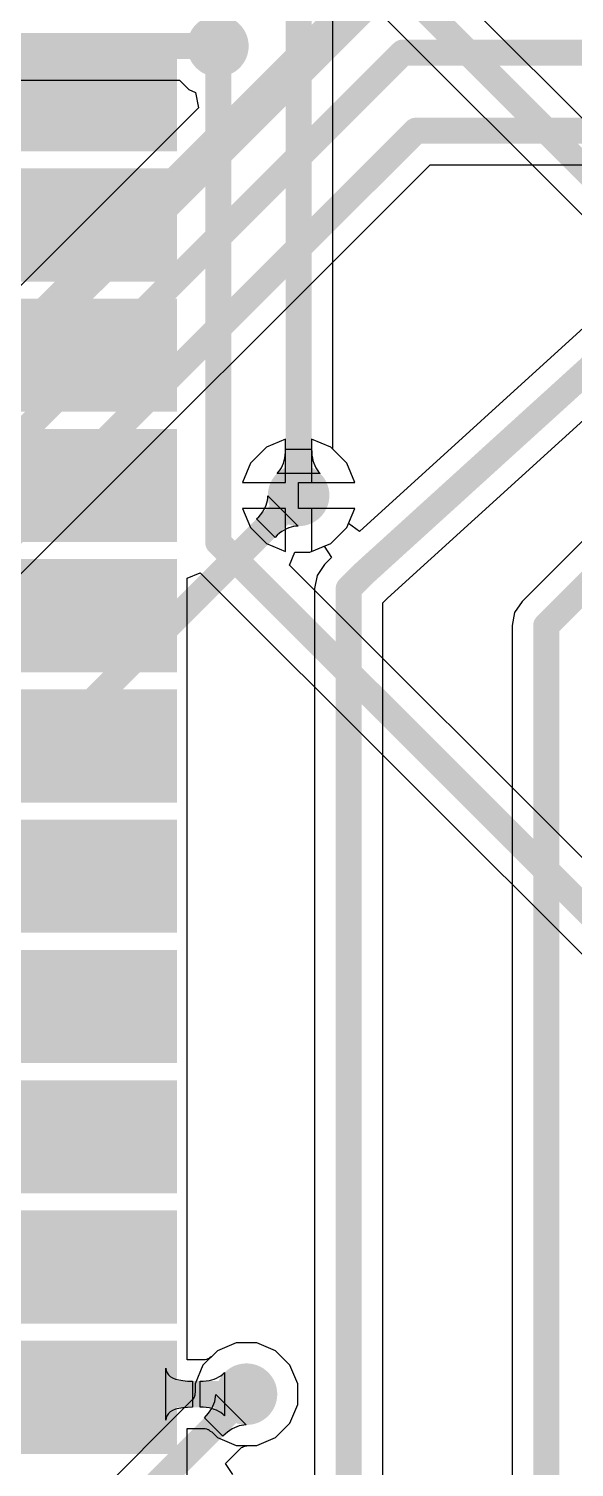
# Model space of a CAD drawing. Header units: inches. Extents: x 1.37 to 4.6, y 1.74 to 5.29.
# Drawn here: x 2.791 to 3.001, y 4.412 to 4.964 of the extents above; entities that cross this region are included whole.
import ezdxf

# ---------------------------------------------------------------- set-up
doc = ezdxf.new("R2010")
doc.units = ezdxf.units.IN
doc.header["$MEASUREMENT"] = 0
for name, color, linetype in [('BottomLayer', 5, 'Continuous'), ('TopLayer', 1, 'Continuous'), ('TopPaste', 8, 'Continuous'), ('TopSolder', 216, 'Continuous'), ('ViaHoleLayer', 16, 'Continuous')]:
    doc.layers.add(name, color=color, linetype=linetype)

# ---------------------------------------------------------------- blocks, each defined once
blk = doc.blocks.new('ESP32_WROOM_26')
at = {"layer": 'TopLayer'}
for points in [[(0.02953, 0.64134), (-0.02953, 0.64134), (-0.02953, 0.67677), (0.02953, 0.67677)], [(0.02953, 0.59134), (-0.02953, 0.59134), (-0.02953, 0.62677), (0.02953, 0.62677)], [(0.02953, 0.54134), (-0.02953, 0.54134), (-0.02953, 0.57677), (0.02953, 0.57677)], [(0.02953, 0.49134), (-0.02953, 0.49134), (-0.02953, 0.52677), (0.02953, 0.52677)], [(0.02953, 0.44134), (-0.02953, 0.44134), (-0.02953, 0.47677), (0.02953, 0.47677)], [(0.02953, 0.39134), (-0.02953, 0.39134), (-0.02953, 0.42677), (0.02953, 0.42677)], [(0.02953, 0.34134), (-0.02953, 0.34134), (-0.02953, 0.37677), (0.02953, 0.37677)], [(0.02953, 0.29134), (-0.02953, 0.29134), (-0.02953, 0.32677), (0.02953, 0.32677)], [(0.02953, 0.24134), (-0.02953, 0.24134), (-0.02953, 0.27677), (0.02953, 0.27677)], [(0.02953, 0.19134), (-0.02953, 0.19134), (-0.02953, 0.22677), (0.02953, 0.22677)], [(0.02953, 0.14134), (-0.02953, 0.14134), (-0.02953, 0.17677), (0.02953, 0.17677)]]:
    blk.add_hatch(color=1, dxfattribs=at).paths.add_polyline_path(points)
at = {"layer": 'TopPaste'}
for points in [[(0.02953, 0.64134), (-0.02953, 0.64134), (-0.02953, 0.67677), (0.02953, 0.67677)], [(0.02953, 0.59134), (-0.02953, 0.59134), (-0.02953, 0.62677), (0.02953, 0.62677)], [(0.02953, 0.54134), (-0.02953, 0.54134), (-0.02953, 0.57677), (0.02953, 0.57677)], [(0.02953, 0.49134), (-0.02953, 0.49134), (-0.02953, 0.52677), (0.02953, 0.52677)], [(0.02953, 0.44134), (-0.02953, 0.44134), (-0.02953, 0.47677), (0.02953, 0.47677)], [(0.02953, 0.39134), (-0.02953, 0.39134), (-0.02953, 0.42677), (0.02953, 0.42677)], [(0.02953, 0.34134), (-0.02953, 0.34134), (-0.02953, 0.37677), (0.02953, 0.37677)], [(0.02953, 0.29134), (-0.02953, 0.29134), (-0.02953, 0.32677), (0.02953, 0.32677)], [(0.02953, 0.24134), (-0.02953, 0.24134), (-0.02953, 0.27677), (0.02953, 0.27677)], [(0.02953, 0.19134), (-0.02953, 0.19134), (-0.02953, 0.22677), (0.02953, 0.22677)], [(0.02953, 0.14134), (-0.02953, 0.14134), (-0.02953, 0.17677), (0.02953, 0.17677)]]:
    blk.add_hatch(color=8, dxfattribs=at).paths.add_polyline_path(points)
at = {"layer": 'TopSolder'}
for points in [[(0.03353, 0.63734), (-0.03353, 0.63734), (-0.03353, 0.68077), (0.03353, 0.68077)], [(0.03353, 0.58734), (-0.03353, 0.58734), (-0.03353, 0.63077), (0.03353, 0.63077)], [(0.03353, 0.53734), (-0.03353, 0.53734), (-0.03353, 0.58077), (0.03353, 0.58077)], [(0.03353, 0.48734), (-0.03353, 0.48734), (-0.03353, 0.53077), (0.03353, 0.53077)], [(0.03353, 0.43734), (-0.03353, 0.43734), (-0.03353, 0.48077), (0.03353, 0.48077)], [(0.03353, 0.38734), (-0.03353, 0.38734), (-0.03353, 0.43077), (0.03353, 0.43077)], [(0.03353, 0.33734), (-0.03353, 0.33734), (-0.03353, 0.38077), (0.03353, 0.38077)], [(0.03353, 0.28734), (-0.03353, 0.28734), (-0.03353, 0.33077), (0.03353, 0.33077)], [(0.03353, 0.23734), (-0.03353, 0.23734), (-0.03353, 0.28077), (0.03353, 0.28077)], [(0.03353, 0.18734), (-0.03353, 0.18734), (-0.03353, 0.23077), (0.03353, 0.23077)], [(0.03353, 0.13734), (-0.03353, 0.13734), (-0.03353, 0.18077), (0.03353, 0.18077)]]:
    blk.add_hatch(color=216, dxfattribs=at).paths.add_polyline_path(points)

msp = doc.modelspace()

# ---------------------------------------------------------------- hatches: boundary and pattern name
at = {"layer": 'BottomLayer'}
h = msp.add_hatch(color=5, dxfattribs=at)
edge = h.paths.add_edge_path()
edge.add_arc((2.86403, 4.95748), 0.01181, 0, 360)
h = msp.add_hatch(color=5, dxfattribs=at)
edge = h.paths.add_edge_path()
edge.add_arc((2.895, 4.785), 0.01181, 0, 360)
h = msp.add_hatch(color=5, dxfattribs=at)
edge = h.paths.add_edge_path()
edge.add_arc((2.875, 4.44), 0.01181, 0, 360)
at = {"layer": 'TopLayer'}
h = msp.add_hatch(color=1, dxfattribs=at)
edge = h.paths.add_edge_path()
edge.add_arc((2.86403, 4.95748), 0.01181, 0, 360)
h = msp.add_hatch(color=1, dxfattribs=at)
edge = h.paths.add_edge_path()
edge.add_arc((2.895, 4.785), 0.01181, 0, 360)
h = msp.add_hatch(color=1, dxfattribs=at)
edge = h.paths.add_edge_path()
edge.add_arc((2.875, 4.44), 0.01181, 0, 360)
at = {"layer": 'ViaHoleLayer'}
h = msp.add_hatch(color=16, dxfattribs=at)
edge = h.paths.add_edge_path()
edge.add_arc((2.86403, 4.95748), 0.00591, 0, 360)
h = msp.add_hatch(color=16, dxfattribs=at)
edge = h.paths.add_edge_path()
edge.add_arc((2.895, 4.785), 0.00591, 0, 360)
h = msp.add_hatch(color=16, dxfattribs=at)
edge = h.paths.add_edge_path()
edge.add_arc((2.875, 4.44), 0.00591, 0, 360)

# ---------------------------------------------------------------- linework, layer by layer
at = {"layer": 'BottomLayer'}
for p, q in [((2.66791, 4.94435), (2.84932, 4.94435)), ((2.84932, 4.94435), (2.85288, 4.94079)), ((2.85288, 4.94079), (2.85548, 4.93972)), ((2.85548, 4.93972), (2.85665, 4.93382)), ((2.85665, 4.93382), (2.65851, 4.73568)), ((2.78578, 4.75222), (2.94544, 4.91187)), ((2.94544, 4.91187), (3.0532, 4.91187)), ((3.04473, 4.88617), (2.91831, 4.77121)), ((2.92913, 4.74556), (3.06239, 4.86674)), ((3.10479, 4.86836), (2.98072, 4.74428)), ((2.89, 4.80654), (2.88265, 4.80349)), ((2.89, 4.79), (2.89, 4.80654)), ((2.90735, 4.80349), (2.9, 4.80654)), ((2.9, 4.80654), (2.9, 4.79)), ((2.88265, 4.80349), (2.87651, 4.79735)), ((2.91349, 4.79735), (2.90735, 4.80349)), ((2.87651, 4.79735), (2.87346, 4.79)), ((2.91654, 4.79), (2.91349, 4.79735)), ((2.87346, 4.79), (2.89, 4.79)), ((2.9, 4.79), (2.91654, 4.79)), ((2.88252, 4.78126), (2.88282, 4.78216)), ((2.88282, 4.78216), (2.88303, 4.78306)), ((2.88303, 4.78306), (2.88315, 4.78397)), ((2.88315, 4.78397), (2.88319, 4.78488)), ((2.88319, 4.78488), (2.89488, 4.77319)), ((2.89, 4.78), (2.87346, 4.78)), ((2.87346, 4.78), (2.87651, 4.77265)), ((2.87889, 4.77596), (2.87971, 4.77683)), ((2.87971, 4.77683), (2.88045, 4.77771)), ((2.88045, 4.77771), (2.8811, 4.77859)), ((2.8811, 4.77859), (2.88166, 4.77947)), ((2.88166, 4.77947), (2.88214, 4.78036)), ((2.88214, 4.78036), (2.88252, 4.78126)), ((2.89, 4.76346), (2.89, 4.78)), ((2.91654, 4.78), (2.9, 4.78)), ((2.9, 4.78), (2.9, 4.76346)), ((2.91412, 4.77416), (2.91654, 4.78)), ((2.87651, 4.77265), (2.88265, 4.76651)), ((2.88596, 4.76889), (2.87889, 4.77596)), ((2.88859, 4.7711), (2.88771, 4.77045)), ((2.88947, 4.77166), (2.88859, 4.7711)), ((2.89036, 4.77214), (2.88947, 4.77166)), ((2.89126, 4.77252), (2.89036, 4.77214)), ((2.89216, 4.77282), (2.89126, 4.77252)), ((2.89306, 4.77303), (2.89216, 4.77282)), ((2.89397, 4.77315), (2.89306, 4.77303)), ((2.89488, 4.77319), (2.89397, 4.77315)), ((2.91831, 4.77121), (2.91412, 4.77416)), ((2.88265, 4.76651), (2.89, 4.76346)), ((2.88683, 4.76971), (2.88596, 4.76889)), ((2.88771, 4.77045), (2.88683, 4.76971)), ((2.9, 4.76346), (2.90483, 4.76546)), ((2.90483, 4.76546), (2.90766, 4.76122)), ((2.90766, 4.76122), (2.90493, 4.75849)), ((2.90208, 4.75423), (2.90108, 4.74921)), ((2.90493, 4.75849), (2.90208, 4.75423)), ((2.90108, 4.74921), (2.90108, 4.74507)), ((2.90108, 4.74507), (2.90108, 4.26579)), ((2.92733, 4.74377), (2.92913, 4.74556)), ((2.92733, 4.27123), (2.92733, 4.74377)), ((2.98072, 4.74428), (2.97787, 4.74002)), ((2.97787, 4.74002), (2.97687, 4.735)), ((2.97687, 4.735), (2.97687, 4.27207)), ((2.86385, 4.45669), (2.85831, 4.45115)), ((2.87108, 4.45969), (2.86385, 4.45669)), ((2.87892, 4.45969), (2.87108, 4.45969)), ((2.88615, 4.45669), (2.87892, 4.45969)), ((2.89169, 4.45115), (2.88615, 4.45669)), ((2.85831, 4.45115), (2.85532, 4.44392)), ((2.89468, 4.44392), (2.89169, 4.45115)), ((2.85513, 4.43951), (2.85509, 4.43934)), ((2.85515, 4.43966), (2.85513, 4.43951)), ((2.85517, 4.44019), (2.85515, 4.43966)), ((2.85532, 4.44081), (2.85517, 4.44019)), ((2.85532, 4.44392), (2.85532, 4.44081)), ((2.86315, 4.43897), (2.86319, 4.43988)), ((2.86319, 4.43988), (2.87488, 4.42819)), ((2.89468, 4.43608), (2.89468, 4.44392)), ((2.85422, 4.43778), (2.80072, 4.38428)), ((2.85447, 4.43813), (2.85422, 4.43778)), ((2.85472, 4.43852), (2.85447, 4.43813)), ((2.8549, 4.43885), (2.85472, 4.43852)), ((2.85501, 4.43912), (2.8549, 4.43885)), ((2.85509, 4.43934), (2.85501, 4.43912)), ((2.8611, 4.43359), (2.86166, 4.43447)), ((2.86166, 4.43447), (2.86214, 4.43536)), ((2.86214, 4.43536), (2.86252, 4.43626)), ((2.86252, 4.43626), (2.86282, 4.43716)), ((2.86282, 4.43716), (2.86303, 4.43806)), ((2.86303, 4.43806), (2.86315, 4.43897)), ((2.89169, 4.42885), (2.89468, 4.43608)), ((2.85889, 4.43096), (2.85971, 4.43183)), ((2.86596, 4.42389), (2.85889, 4.43096)), ((2.85971, 4.43183), (2.86045, 4.43271)), ((2.86045, 4.43271), (2.8611, 4.43359)), ((2.88615, 4.42331), (2.89169, 4.42885)), ((2.86683, 4.42471), (2.86596, 4.42389)), ((2.86771, 4.42545), (2.86683, 4.42471)), ((2.86859, 4.4261), (2.86771, 4.42545)), ((2.86947, 4.42666), (2.86859, 4.4261)), ((2.87036, 4.42714), (2.86947, 4.42666)), ((2.87126, 4.42752), (2.87036, 4.42714)), ((2.87216, 4.42782), (2.87126, 4.42752)), ((2.87306, 4.42803), (2.87216, 4.42782)), ((2.87397, 4.42815), (2.87306, 4.42803)), ((2.87488, 4.42819), (2.87397, 4.42815)), ((2.87892, 4.42032), (2.88615, 4.42331)), ((2.86695, 4.41338), (2.87278, 4.41922)), ((2.87278, 4.41922), (2.87313, 4.41947)), ((2.87313, 4.41947), (2.87352, 4.41972)), ((2.87352, 4.41972), (2.87385, 4.4199)), ((2.87385, 4.4199), (2.87412, 4.42001)), ((2.87412, 4.42001), (2.87434, 4.42009)), ((2.87434, 4.42009), (2.87451, 4.42013)), ((2.87451, 4.42013), (2.87466, 4.42015)), ((2.87466, 4.42015), (2.87519, 4.42017)), ((2.87519, 4.42017), (2.87581, 4.42032)), ((2.87581, 4.42032), (2.87892, 4.42032)), ((2.86978, 4.40914), (2.86695, 4.41338))]:
    msp.add_line(p, q, dxfattribs=at)
for points, const_width in [([(2.665, 4.72), (2.93, 4.985)], 0.015), ([(2.58337, 4.60337), (2.935, 4.955)], 0.01), ([(2.66248, 4.95748), (2.86403, 4.95748)], 0.01), ([(2.935, 4.955), (3.685, 4.955)], 0.01), ([(2.765, 4.75), (2.94, 4.925)], 0.01), ([(2.94, 4.925), (3.56733, 4.925)], 0.01), ([(2.92007, 4.75507), (3.05356, 4.87646)], 0.01), ([(2.99, 4.735), (3.11407, 4.85907)], 0.01), ([(2.775, 4.665), (2.895, 4.785)], 0.01), ([(2.91421, 4.74921), (2.92007, 4.75507)], 0.01), ([(2.91421, 4.74507), (2.91421, 4.74921)], 0.01), ([(2.91421, 4.26579), (2.91421, 4.74507)], 0.01), ([(2.99, 4.27207), (2.99, 4.735)], 0.01), ([(2.81, 4.375), (2.875, 4.44)], 0.01)]:
    msp.add_lwpolyline(points, dxfattribs=dict(at, const_width=const_width))
at = {"layer": 'BottomLayer', "const_width": 0.005}
for points in [[(2.86153, 4.95748, 1), (2.86653, 4.95748, 1)], [(2.9325, 4.955, 1), (2.9375, 4.955, 1)], [(2.9325, 4.955, 1), (2.9375, 4.955, 1)], [(2.9375, 4.925, 1), (2.9425, 4.925, 1)], [(2.9375, 4.925, 1), (2.9425, 4.925, 1)], [(2.8925, 4.785, 1), (2.8975, 4.785, 1)], [(2.91757, 4.75507, 1), (2.92257, 4.75507, 1)], [(2.91757, 4.75507, 1), (2.92257, 4.75507, 1)], [(2.91171, 4.74921, 1), (2.91671, 4.74921, 1)], [(2.91171, 4.74921, 1), (2.91671, 4.74921, 1)], [(2.91171, 4.74507, 1), (2.91671, 4.74507, 1)], [(2.91171, 4.74507, 1), (2.91671, 4.74507, 1)], [(2.9875, 4.735, 1), (2.9925, 4.735, 1)], [(2.9875, 4.735, 1), (2.9925, 4.735, 1)], [(2.8725, 4.44, 1), (2.8775, 4.44, 1)]]:
    msp.add_lwpolyline(points, format="xyb", close=True, dxfattribs=at)
at = {"layer": 'TopLayer'}
for p, q in [((3.12387, 4.80969), (2.90631, 5.02725)), ((2.88457, 5.01186), (3.10915, 4.78728)), ((2.90813, 4.80272), (2.90813, 4.96991)), ((2.88918, 4.79737), (2.88948, 4.79834)), ((2.88948, 4.79834), (2.88971, 4.79936)), ((2.88971, 4.79936), (2.88987, 4.80045)), ((2.88987, 4.80045), (2.88997, 4.80159)), ((2.88997, 4.80159), (2.89, 4.80279)), ((2.89, 4.80279), (2.9, 4.80279)), ((2.9, 4.80279), (2.90003, 4.80159)), ((2.90003, 4.80159), (2.90013, 4.80045)), ((2.90013, 4.80045), (2.90029, 4.79936)), ((2.90029, 4.79936), (2.90052, 4.79834)), ((2.90052, 4.79834), (2.90082, 4.79737)), ((2.91349, 4.79735), (2.90813, 4.80272)), ((2.88673, 4.79343), (2.88735, 4.7941)), ((2.90327, 4.79343), (2.88673, 4.79343)), ((2.88735, 4.7941), (2.88791, 4.79483)), ((2.88791, 4.79483), (2.8884, 4.79562)), ((2.8884, 4.79562), (2.88882, 4.79647)), ((2.88882, 4.79647), (2.88918, 4.79737)), ((2.90082, 4.79737), (2.90118, 4.79647)), ((2.90118, 4.79647), (2.9016, 4.79562)), ((2.9016, 4.79562), (2.90209, 4.79483)), ((2.90209, 4.79483), (2.90265, 4.7941)), ((2.90265, 4.7941), (2.90327, 4.79343)), ((2.91654, 4.79), (2.91349, 4.79735)), ((2.895, 4.78), (2.895, 4.79)), ((2.895, 4.79), (2.91654, 4.79)), ((2.91654, 4.78), (2.895, 4.78)), ((2.91349, 4.77265), (2.91654, 4.78)), ((2.90735, 4.76651), (2.91349, 4.77265)), ((2.89934, 4.76319), (2.90735, 4.76651)), ((2.8915, 4.75819), (2.89357, 4.76319)), ((2.89357, 4.76319), (2.89934, 4.76319)), ((2.85224, 4.75325), (2.85724, 4.75532)), ((2.85724, 4.75532), (3.07468, 4.53788)), ((3.02479, 4.6249), (2.8915, 4.75819)), ((2.85224, 4.71323), (2.85224, 4.75325)), ((2.85224, 4.66323), (2.85224, 4.71323)), ((2.85224, 4.61323), (2.85224, 4.66323)), ((2.85224, 4.56323), (2.85224, 4.61323)), ((2.85224, 4.51323), (2.85224, 4.56323)), ((2.85224, 4.45313), (2.85224, 4.51323)), ((2.86385, 4.45669), (2.86165, 4.45449)), ((2.87108, 4.45969), (2.86385, 4.45669)), ((2.87892, 4.45969), (2.87108, 4.45969)), ((2.88615, 4.45669), (2.87892, 4.45969)), ((2.89169, 4.45115), (2.88615, 4.45669)), ((2.85873, 4.45313), (2.85224, 4.45313)), ((2.85916, 4.45319), (2.85873, 4.45313)), ((2.85961, 4.45329), (2.85916, 4.45319)), ((2.85997, 4.4534), (2.85961, 4.45329)), ((2.86024, 4.45351), (2.85997, 4.4534)), ((2.86045, 4.45361), (2.86024, 4.45351)), ((2.8606, 4.45371), (2.86045, 4.45361)), ((2.86072, 4.4538), (2.8606, 4.45371)), ((2.86111, 4.45416), (2.86072, 4.4538)), ((2.86165, 4.45449), (2.86111, 4.45416)), ((2.89468, 4.44392), (2.89169, 4.45115)), ((2.84413, 4.43), (2.84413, 4.45)), ((2.84413, 4.45), (2.84423, 4.44905)), ((2.84423, 4.44905), (2.84453, 4.4482)), ((2.84453, 4.4482), (2.84504, 4.44745)), ((2.84504, 4.44745), (2.84575, 4.4468)), ((2.84575, 4.4468), (2.84666, 4.44625)), ((2.84666, 4.44625), (2.84777, 4.4458)), ((2.84777, 4.4458), (2.84909, 4.44545)), ((2.84909, 4.44545), (2.85061, 4.4452)), ((2.85061, 4.4452), (2.85233, 4.44505)), ((2.85233, 4.44505), (2.85425, 4.445)), ((2.85425, 4.445), (2.85425, 4.435)), ((2.85721, 4.445), (2.85841, 4.44503)), ((2.85721, 4.435), (2.85721, 4.445)), ((2.85841, 4.44503), (2.85955, 4.44513)), ((2.85955, 4.44513), (2.86064, 4.44529)), ((2.86064, 4.44529), (2.86166, 4.44552)), ((2.86166, 4.44552), (2.86263, 4.44582)), ((2.86263, 4.44582), (2.86353, 4.44618)), ((2.86353, 4.44618), (2.86438, 4.4466)), ((2.86438, 4.4466), (2.86517, 4.44709)), ((2.86517, 4.44709), (2.8659, 4.44765)), ((2.8659, 4.44765), (2.86657, 4.44827)), ((2.86657, 4.44827), (2.86657, 4.43173)), ((2.89468, 4.43608), (2.89468, 4.44392)), ((2.84777, 4.4342), (2.84666, 4.43375)), ((2.84909, 4.43455), (2.84777, 4.4342)), ((2.85061, 4.4348), (2.84909, 4.43455)), ((2.85233, 4.43495), (2.85061, 4.4348)), ((2.85425, 4.435), (2.85233, 4.43495)), ((2.85841, 4.43497), (2.85721, 4.435)), ((2.85955, 4.43487), (2.85841, 4.43497)), ((2.86064, 4.43471), (2.85955, 4.43487)), ((2.86166, 4.43448), (2.86064, 4.43471)), ((2.86263, 4.43418), (2.86166, 4.43448)), ((2.86353, 4.43382), (2.86263, 4.43418)), ((2.89169, 4.42885), (2.89468, 4.43608)), ((2.84423, 4.43095), (2.84413, 4.43)), ((2.84453, 4.4318), (2.84423, 4.43095)), ((2.84504, 4.43255), (2.84453, 4.4318)), ((2.84575, 4.4332), (2.84504, 4.43255)), ((2.84666, 4.43375), (2.84575, 4.4332)), ((2.86438, 4.4334), (2.86353, 4.43382)), ((2.86517, 4.43291), (2.86438, 4.4334)), ((2.8659, 4.43235), (2.86517, 4.43291)), ((2.86657, 4.43173), (2.8659, 4.43235)), ((2.88615, 4.42331), (2.89169, 4.42885)), ((2.85224, 4.40571), (2.85224, 4.42687)), ((2.85224, 4.42687), (2.85873, 4.42687)), ((2.85873, 4.42687), (2.85916, 4.42681)), ((2.85916, 4.42681), (2.85961, 4.42671)), ((2.85961, 4.42671), (2.85997, 4.4266)), ((2.85997, 4.4266), (2.86024, 4.42649)), ((2.86024, 4.42649), (2.86045, 4.42639)), ((2.86045, 4.42639), (2.8606, 4.42629)), ((2.8606, 4.42629), (2.86072, 4.4262)), ((2.86072, 4.4262), (2.86111, 4.42584)), ((2.86111, 4.42584), (2.86165, 4.42551)), ((2.86165, 4.42551), (2.86385, 4.42331)), ((2.86385, 4.42331), (2.87108, 4.42032)), ((2.87892, 4.42032), (2.88615, 4.42331)), ((2.87108, 4.42032), (2.87892, 4.42032))]:
    msp.add_line(p, q, dxfattribs=at)
at = {"layer": 'TopLayer', "const_width": 0.01}
for points in [[(2.89001, 5.02499), (3.11843, 4.79657)], [(2.895, 4.785), (2.895, 4.96991)], [(2.86403, 4.95748), (2.86418, 4.95733)], [(2.86418, 4.76694), (2.86418, 4.95733)], [(2.785, 4.935), (2.81484, 4.935)], [(2.77136, 4.88882), (2.81484, 4.88882)], [(2.86418, 4.76694), (3.08396, 4.54716)], [(2.77215, 4.59), (2.81484, 4.59)], [(2.7606, 4.535), (2.81102, 4.535)], [(2.81102, 4.535), (2.81484, 4.53882)], [(2.76, 4.49), (2.83343, 4.49)], [(2.81484, 4.43882), (2.81602, 4.44)], [(2.81602, 4.44), (2.875, 4.44)]]:
    msp.add_lwpolyline(points, dxfattribs=at)
at = {"layer": 'TopLayer', "const_width": 0.005}
for points in [[(2.86153, 4.95748, 1), (2.86653, 4.95748, 1)], [(2.86168, 4.95733, 1), (2.86668, 4.95733, 1)], [(2.86168, 4.95733, 1), (2.86668, 4.95733, 1)], [(2.81234, 4.935, 1), (2.81734, 4.935, 1)], [(2.81234, 4.88882, 1), (2.81734, 4.88882, 1)], [(2.8925, 4.785, 1), (2.8975, 4.785, 1)], [(2.86168, 4.76694, 1), (2.86668, 4.76694, 1)], [(2.86168, 4.76694, 1), (2.86668, 4.76694, 1)], [(2.81234, 4.59, 1), (2.81734, 4.59, 1)], [(2.80852, 4.535, 1), (2.81352, 4.535, 1)], [(2.80852, 4.535, 1), (2.81352, 4.535, 1)], [(2.81234, 4.53882, 1), (2.81734, 4.53882, 1)], [(2.83093, 4.49, 1), (2.83593, 4.49, 1)], [(2.81352, 4.44, 1), (2.81852, 4.44, 1)], [(2.81352, 4.44, 1), (2.81852, 4.44, 1)], [(2.8725, 4.44, 1), (2.8775, 4.44, 1)], [(2.81234, 4.43882, 1), (2.81734, 4.43882, 1)]]:
    msp.add_lwpolyline(points, format="xyb", close=True, dxfattribs=at)

# ---------------------------------------------------------------- block references
msp.add_blockref('ESP32_WROOM_26', (2.81484, 4.27976))

doc.saveas('drawing.dxf')
